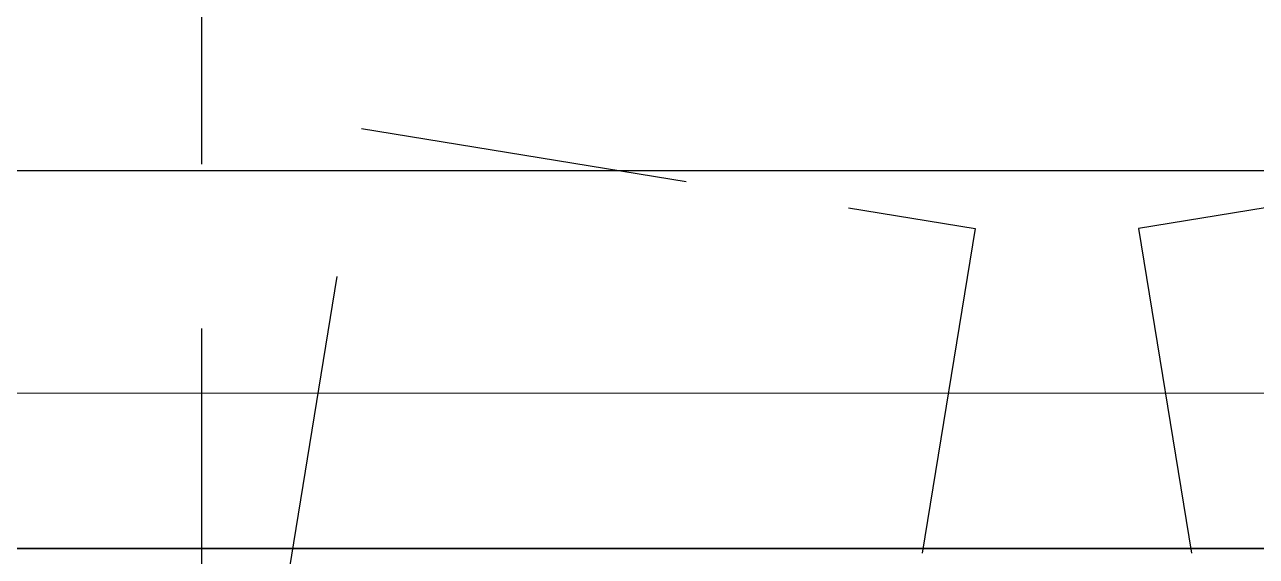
# Model space of a CAD drawing. Header units: millimetres. Extents: x 54215 to 67697, y 23496 to 56611.
# Drawn here: x 56932.11 to 56955.88, y 40816.12 to 40826.39 of the extents above; entities that cross this region are included whole.
import ezdxf

# ---------------------------------------------------------------- set-up
doc = ezdxf.new("R2010")
doc.units = ezdxf.units.MM
doc.linetypes.add('DASHED2', pattern=[9.525, 6.35, -3.175])

# ---------------------------------------------------------------- blocks, each defined once
blk = doc.blocks.new('cephe pasta')
at = {"color": 152, "true_color": 0x2776bb}
for points in [[(10738.005, 21181.386), (10803.005, 21181.386), (10803.005, 21206.886), (10738.005, 21206.886)], [(10799.005, 21181.386), (10742.005, 21181.386), (10742.005, 21202.886), (10799.005, 21202.886)]]:
    blk.add_lwpolyline(points, close=True, dxfattribs=at)
at = {"color": 143, "true_color": 0x7aafdf}
blk.add_lwpolyline([(10746.605, 21202.68), (10793.605, 21202.68), (10793.605, 21188.68), (10746.605, 21188.68)], close=True, dxfattribs=at)
at = {"color": 254, "linetype": 'DASHED2', "true_color": 0xfeeab9}
for points in [[(10754.005, 21193.286), (10787.005, 21193.286), (10787.005, 21179.286), (10754.005, 21179.286)], [(10757.083, 21189.498), (10768.926, 21187.566), (10767.438, 21178.441), (10755.594, 21180.373)], [(10783.926, 21189.498), (10772.083, 21187.566), (10773.571, 21178.441), (10785.415, 21180.373)]]:
    blk.add_lwpolyline(points, close=True, dxfattribs=at)
at = {"color": 231, "lineweight": 15}
blk.add_lwpolyline([(10730.362, 21184.386), (10811.362, 21184.386), (10811.362, 21181.386), (10730.362, 21181.386)], close=True, dxfattribs=at)

msp = doc.modelspace()

# ---------------------------------------------------------------- block references
msp.add_blockref('cephe pasta', (46181.528, 19634.885))

doc.saveas('drawing.dxf')
